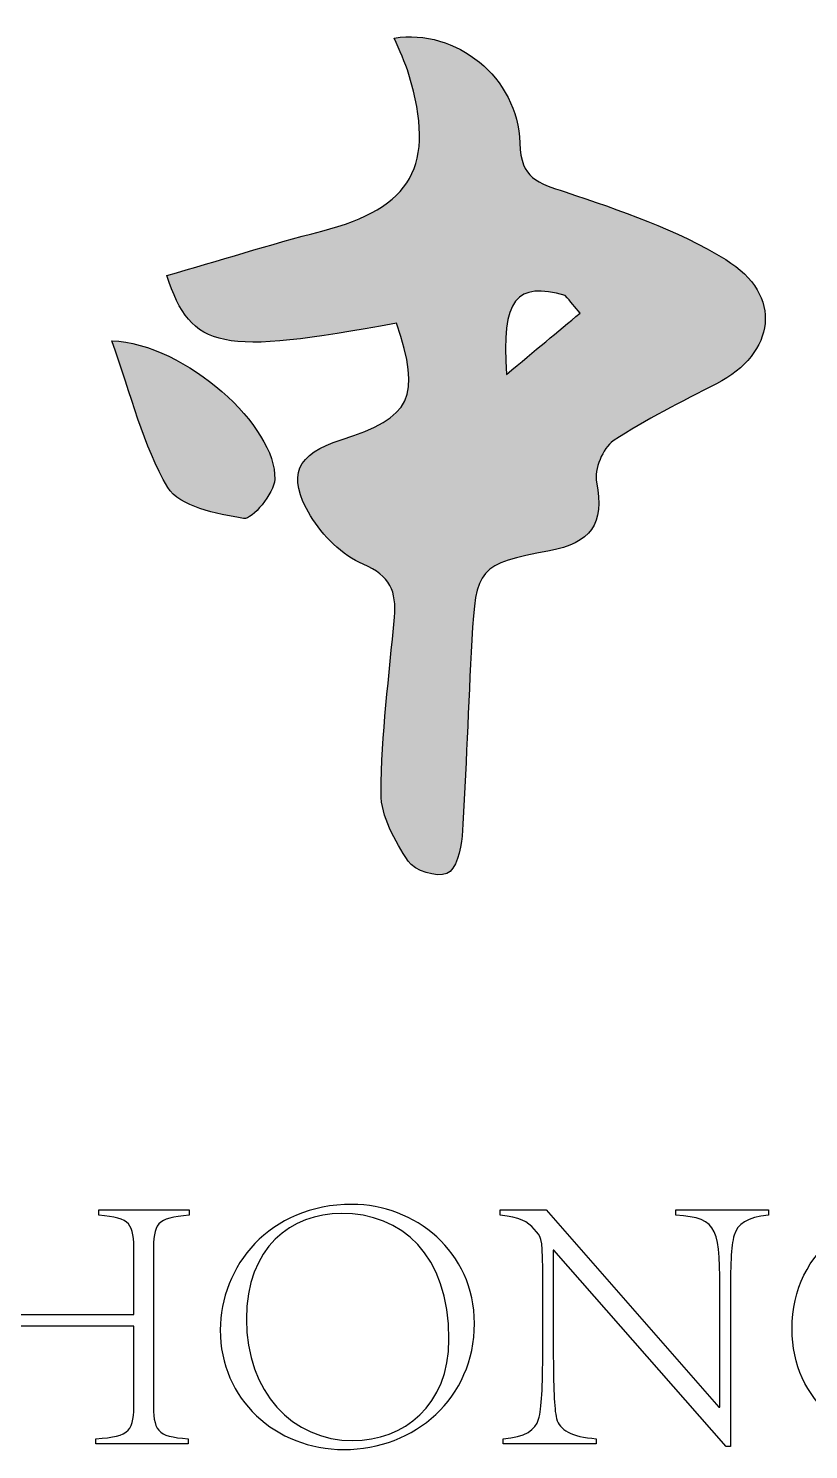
# Model space of a CAD drawing. Extents: x -191212 to 1245715665, y -234495 to 250873.
# Drawn here: x 294978 to 296456, y 97484 to 100175 of the extents above; entities that cross this region are included whole.
import ezdxf

# ---------------------------------------------------------------- set-up
doc = ezdxf.new("R2010")
doc.units = 0
doc.header["$LTSCALE"] = 500
doc.layers.get('0').update_dxf_attribs({"linetype": 'CONTINUOUS'})

msp = doc.modelspace()

# ---------------------------------------------------------------- hatches: boundary and pattern name
h = msp.add_hatch(color=256)
edge = h.paths.add_edge_path()
edge.add_spline(control_points=[(295675.2, 99617.3), (295722.7, 99476.7), (295704.1, 99438.8), (295570.7, 99396.4)], knot_values=[20, 20, 20, 20, 21, 21, 21, 21], degree=3, periodic=0)
edge.add_spline(control_points=[(295570.7, 99396.4), (295485.8, 99369.3), (295466.2, 99330.1), (295512.5, 99252.5)], knot_values=[19, 19, 19, 19, 20, 20, 20, 20], degree=3, periodic=0)
edge.add_spline(control_points=[(295512.5, 99252.5), (295535, 99214.8), (295572.7, 99177.6), (295612.4, 99160.9)], knot_values=[18, 18, 18, 18, 19, 19, 19, 19], degree=3, periodic=0)
edge.add_spline(control_points=[(295612.4, 99160.9), (295663.7, 99139.1), (295675.6, 99108.6), (295671.4, 99060.6)], knot_values=[17, 17, 17, 17, 18, 18, 18, 18], degree=3, periodic=0)
edge.add_spline(control_points=[(295671.4, 99060.6), (295661.6, 98949.4), (295646.8, 98838.2), (295646, 98726.9)], knot_values=[16, 16, 16, 16, 17, 17, 17, 17], degree=3, periodic=0)
edge.add_spline(control_points=[(295646, 98726.9), (295645.7, 98683.6), (295672.4, 98636.5), (295697.6, 98598.3)], knot_values=[15, 15, 15, 15, 16, 16, 16, 16], degree=3, periodic=0)
edge.add_spline(control_points=[(295697.6, 98598.3), (295709.2, 98580.5), (295751.5, 98567.3), (295770.7, 98575)], knot_values=[14, 14, 14, 14, 15, 15, 15, 15], degree=3, periodic=0)
edge.add_spline(control_points=[(295770.7, 98575), (295787.5, 98581.6), (295797.9, 98620.3), (295799.5, 98645.6)], knot_values=[13, 13, 13, 13, 14, 14, 14, 14], degree=3, periodic=0)
edge.add_spline(control_points=[(295799.5, 98645.6), (295807.7, 98769.5), (295810.9, 98893.8), (295817.9, 99017.8)], knot_values=[12, 12, 12, 12, 13, 13, 13, 13], degree=3, periodic=0)
edge.add_spline(control_points=[(295817.9, 99017.8), (295825.4, 99153.3), (295831, 99161.5), (295964.9, 99186.2)], knot_values=[11, 11, 11, 11, 12, 12, 12, 12], degree=3, periodic=0)
edge.add_spline(control_points=[(295964.9, 99186.2), (296042.7, 99200.6), (296070.1, 99237), (296054.2, 99316)], knot_values=[10, 10, 10, 10, 11, 11, 11, 11], degree=3, periodic=0)
edge.add_spline(control_points=[(296054.2, 99316), (296049.5, 99339.8), (296065.8, 99380.8), (296085.7, 99394.2)], knot_values=[9, 9, 9, 9, 10, 10, 10, 10], degree=3, periodic=0)
edge.add_spline(control_points=[(296085.7, 99394.2), (296147.4, 99435.4), (296214.8, 99468.3), (296281.1, 99502.4)], knot_values=[8, 8, 8, 8, 9, 9, 9, 9], degree=3, periodic=0)
edge.add_spline(control_points=[(296281.1, 99502.4), (296393.6, 99560.2), (296408.3, 99670.6), (296298.8, 99737.6)], knot_values=[7, 7, 7, 7, 8, 8, 8, 8], degree=3, periodic=0)
edge.add_spline(control_points=[(296298.8, 99737.6), (296205.8, 99794.5), (296098.9, 99831.2), (295994.6, 99865.9)], knot_values=[6, 6, 6, 6, 7, 7, 7, 7], degree=3, periodic=0)
edge.add_spline(control_points=[(295994.6, 99865.9), (295942.8, 99883.1), (295910.9, 99890), (295908.9, 99958.3)], knot_values=[5, 5, 5, 5, 6, 6, 6, 6], degree=3, periodic=0)
edge.add_spline(control_points=[(295908.9, 99958.3), (295905.2, 100083.3), (295787.8, 100175.5), (295671.1, 100157.3)], knot_values=[4, 4, 4, 4, 5, 5, 5, 5], degree=3, periodic=0)
edge.add_spline(control_points=[(295671.1, 100157.3), (295680.5, 100133.9), (295691.6, 100111.6), (295698.7, 100088.1)], knot_values=[3, 3, 3, 3, 4, 4, 4, 4], degree=3, periodic=0)
edge.add_spline(control_points=[(295698.7, 100088.1), (295750.8, 99915.5), (295704.8, 99835.5), (295533.6, 99791.5)], knot_values=[2, 2, 2, 2, 3, 3, 3, 3], degree=3, periodic=0)
edge.add_spline(control_points=[(295533.6, 99791.5), (295435.3, 99766.2), (295338.3, 99735.6), (295240.4, 99707.3)], knot_values=[1, 1, 1, 1, 2, 2, 2, 2], degree=3, periodic=0)
edge.add_spline(control_points=[(295240.4, 99707.3), (295287.2, 99566), (295342, 99555.6), (295675.2, 99617.3)], knot_values=[0, 0, 0, 0, 1, 1, 1, 1], degree=3, periodic=0)
edge = h.paths.add_edge_path(flags=16)
edge.add_spline(control_points=[(295883.7, 99520.4), (295873.3, 99663.9), (295902.6, 99696.2), (295995, 99669.6)], knot_values=[1, 1, 1, 1, 2, 2, 2, 2], degree=3, periodic=0)
edge.add_spline(control_points=[(295995, 99669.6), (296004.3, 99658.5), (296013.7, 99647.4), (296023.1, 99636.3)], knot_values=[0, 0, 0, 0, 1, 1, 1, 1], degree=3, periodic=0)
edge.add_spline(control_points=[(296023.1, 99636.3), (295980.7, 99601.1), (295938.4, 99565.9), (295883.7, 99520.4)], knot_values=[2, 2, 2, 2, 3, 3, 3, 3], degree=3, periodic=0)
h = msp.add_hatch(color=256)
edge = h.paths.add_edge_path()
edge.add_spline(control_points=[(295242.3, 99306.4), (295264.1, 99269.9), (295334.7, 99255.5), (295385.8, 99247.6)], knot_values=[2, 2, 2, 2, 3, 3, 3, 3], degree=3, periodic=0)
edge.add_spline(control_points=[(295385.8, 99247.6), (295402.2, 99245), (295443.5, 99294.7), (295444.7, 99321.7)], knot_values=[1, 1, 1, 1, 2, 2, 2, 2], degree=3, periodic=0)
edge.add_spline(control_points=[(295444.7, 99321.7), (295448.8, 99420.3), (295276.9, 99578.4), (295136, 99584.1)], knot_values=[0, 0, 0, 0, 1, 1, 1, 1], degree=3, periodic=0)
edge.add_spline(control_points=[(295136, 99584.1), (295173.9, 99479.4), (295195.2, 99385.2), (295242.3, 99306.4)], knot_values=[3, 3, 3, 3, 4, 4, 4, 4], degree=3, periodic=0)

# ---------------------------------------------------------------- linework, layer by layer
for points in [[(295671.1, 100157.3), (295787.8, 100175.5), (295905.2, 100083.3), (295908.9, 99958.3)], [(295698.7, 100088.1), (295691.6, 100111.6), (295680.5, 100133.9), (295671.1, 100157.3)], [(295533.6, 99791.5), (295704.8, 99835.5), (295750.8, 99915.5), (295698.7, 100088.1)], [(295908.9, 99958.3), (295910.9, 99890), (295942.8, 99883.1), (295994.6, 99865.9)], [(295994.6, 99865.9), (296098.9, 99831.2), (296205.8, 99794.5), (296298.8, 99737.6)], [(295240.4, 99707.3), (295338.3, 99735.6), (295435.3, 99766.2), (295533.6, 99791.5)], [(296298.8, 99737.6), (296408.3, 99670.6), (296393.6, 99560.2), (296281.1, 99502.4)], [(295675.2, 99617.3), (295342, 99555.6), (295287.2, 99566), (295240.4, 99707.3)], [(295995, 99669.6), (295902.6, 99696.2), (295873.3, 99663.9), (295883.7, 99520.4)], [(296023.1, 99636.3), (296013.7, 99647.4), (296004.3, 99658.5), (295995, 99669.6)], [(295883.7, 99520.4), (295938.4, 99565.9), (295980.7, 99601.1), (296023.1, 99636.3)], [(295570.7, 99396.4), (295704.1, 99438.8), (295722.7, 99476.7), (295675.2, 99617.3)], [(295136, 99584.1), (295276.9, 99578.4), (295448.8, 99420.3), (295444.7, 99321.7)], [(295242.3, 99306.4), (295195.2, 99385.2), (295173.9, 99479.4), (295136, 99584.1)], [(296281.1, 99502.4), (296214.8, 99468.3), (296147.4, 99435.4), (296085.7, 99394.2)], [(295512.5, 99252.5), (295466.2, 99330.1), (295485.8, 99369.3), (295570.7, 99396.4)], [(296085.7, 99394.2), (296065.8, 99380.8), (296049.5, 99339.8), (296054.2, 99316)], [(295444.7, 99321.7), (295443.5, 99294.7), (295402.2, 99245), (295385.8, 99247.6)], [(296054.2, 99316), (296070.1, 99237), (296042.7, 99200.6), (295964.9, 99186.2)], [(295385.8, 99247.6), (295334.7, 99255.5), (295264.1, 99269.9), (295242.3, 99306.4)], [(295612.4, 99160.9), (295572.7, 99177.6), (295535, 99214.8), (295512.5, 99252.5)], [(295964.9, 99186.2), (295831, 99161.5), (295825.4, 99153.3), (295817.9, 99017.8)], [(295671.4, 99060.6), (295675.6, 99108.6), (295663.7, 99139.1), (295612.4, 99160.9)], [(295646, 98726.9), (295646.8, 98838.2), (295661.6, 98949.4), (295671.4, 99060.6)], [(295817.9, 99017.8), (295810.9, 98893.8), (295807.7, 98769.5), (295799.5, 98645.6)], [(295697.6, 98598.3), (295672.4, 98636.5), (295645.7, 98683.6), (295646, 98726.9)], [(295799.5, 98645.6), (295797.9, 98620.3), (295787.5, 98581.6), (295770.7, 98575)], [(295770.7, 98575), (295751.5, 98567.3), (295709.2, 98580.5), (295697.6, 98598.3)], [(295111.5, 97928), (295111.5, 97928), (295111.5, 97937.9), (295111.5, 97937.9)], [(295111.5, 97937.9), (295111.5, 97937.9), (295282.8, 97937.9), (295282.8, 97937.9)], [(295282.8, 97937.9), (295282.8, 97937.9), (295282.8, 97928), (295282.8, 97928)], [(295871.6, 97928), (295871.6, 97928), (295871.6, 97937.9), (295871.6, 97937.9)], [(295871.6, 97937.9), (295871.6, 97937.9), (295958.6, 97937.9), (295958.6, 97937.9)], [(295958.6, 97937.9), (295958.6, 97937.9), (296285.6, 97564.2), (296285.6, 97564.2)], [(296204.3, 97928), (296204.3, 97928), (296204.3, 97937.9), (296204.3, 97937.9)], [(296204.3, 97937.9), (296204.3, 97937.9), (296379.8, 97937.9), (296379.8, 97937.9)], [(296379.8, 97937.9), (296379.8, 97937.9), (296379.8, 97928), (296379.8, 97928)], [(295178, 97857.2), (295178, 97912.4), (295172.4, 97923.1), (295111.5, 97928)], [(295282.8, 97928), (295220.5, 97923.1), (295214.9, 97912.4), (295214.9, 97857.2)], [(295570.8, 97931.5), (295476.7, 97930.9), (295391, 97867.8), (295391, 97731.2)], [(295936, 97901.8), (295923.9, 97916), (295909.1, 97923.8), (295871.6, 97928)], [(296287.8, 97765.9), (296287.8, 97903.9), (296287.1, 97922.3), (296204.3, 97928)], [(296379.8, 97928), (296338.8, 97924.4), (296321, 97911), (296314.7, 97890.5)], [(295952.2, 97826.8), (295952.2, 97889.8), (295948.7, 97886.2), (295936, 97901.8)], [(296314.7, 97890.5), (296308.3, 97868.6), (296307.6, 97832.5), (296307.6, 97765.9)], [(295178, 97739.7), (295178, 97739.7), (295178, 97857.2), (295178, 97857.2)], [(295214.9, 97857.2), (295214.9, 97857.2), (295214.9, 97575.5), (295214.9, 97575.5)], [(295973.5, 97861.5), (295973.5, 97861.5), (295972.1, 97861.5), (295972.1, 97861.5)], [(295972.1, 97861.5), (295972.1, 97861.5), (295972.1, 97673.2), (295972.1, 97673.2)], [(296299.8, 97489.8), (296299.8, 97489.8), (295973.5, 97861.5), (295973.5, 97861.5)], [(295952.2, 97673.2), (295952.2, 97673.2), (295952.2, 97826.8), (295952.2, 97826.8)], [(296287.8, 97564.2), (296287.8, 97564.2), (296287.8, 97765.9), (296287.8, 97765.9)], [(296307.6, 97765.9), (296307.6, 97765.9), (296307.6, 97489.8), (296307.6, 97489.8)], [(294879.3, 97739.7), (294879.3, 97739.7), (295178, 97739.7), (295178, 97739.7)], [(295178, 97717.8), (295178, 97717.8), (294879.3, 97717.8), (294879.3, 97717.8)], [(295178, 97575.5), (295178, 97575.5), (295178, 97717.8), (295178, 97717.8)], [(295944.5, 97541.5), (295950.1, 97562.7), (295952.2, 97601.7), (295952.2, 97673.2)], [(295972.1, 97673.2), (295972.8, 97601.7), (295973.5, 97562.7), (295978.4, 97542.9)], [(295105.9, 97504.7), (295172.4, 97509), (295178, 97519.6), (295178, 97575.5)], [(295214.9, 97575.5), (295214.9, 97519.6), (295220.5, 97509), (295280.7, 97504.7)], [(296285.6, 97564.2), (296285.6, 97564.2), (296287.8, 97564.2), (296287.8, 97564.2)], [(295877.2, 97504.7), (295919, 97507.5), (295938.8, 97521.7), (295944.5, 97541.5)], [(295978.4, 97542.9), (295984.8, 97521), (296006, 97508.2), (296053.5, 97504.7)], [(295105.9, 97494.8), (295105.9, 97494.8), (295105.9, 97504.7), (295105.9, 97504.7)], [(295280.7, 97494.8), (295280.7, 97494.8), (295105.9, 97494.8), (295105.9, 97494.8)], [(295280.7, 97504.7), (295280.7, 97504.7), (295280.7, 97494.8), (295280.7, 97494.8)], [(295877.2, 97494.8), (295877.2, 97494.8), (295877.2, 97504.7), (295877.2, 97504.7)], [(296053.5, 97494.8), (296053.5, 97494.8), (295877.2, 97494.8), (295877.2, 97494.8)], [(296053.5, 97504.7), (296053.5, 97504.7), (296053.5, 97494.8), (296053.5, 97494.8)], [(296307.6, 97489.8), (296307.6, 97489.8), (296299.8, 97489.8), (296299.8, 97489.8)]]:
    msp.add_open_spline(points, degree=3)
for points, knots in [([(295822.8, 97722.7), (295822.8, 97581.9), (295710.3, 97484.2), (295575.8, 97484.2), (295446.2, 97484.2), (295341.5, 97579.7), (295341.5, 97710.7), (295341.5, 97829.6), (295433.5, 97948.5), (295591.3, 97948.5), (295709.6, 97948.5), (295822.8, 97860), (295822.8, 97722.7)], [0, 0, 0, 0, 1, 1, 1, 2, 2, 2, 3, 3, 3, 4, 4, 4, 4]), ([(296851.8, 97513.2), (296805.8, 97501.9), (296745.7, 97484.2), (296687.6, 97484.2), (296533.3, 97484.2), (296424.3, 97577.6), (296424.3, 97712.1), (296424.3, 97867.1), (296555.2, 97948.5), (296694.7, 97948.5), (296754.9, 97948.5), (296808.7, 97936.5), (296832.7, 97929.4)], [3, 3, 3, 3, 4, 4, 4, 5, 5, 5, 6, 6, 6, 7, 7, 7, 7]), ([(295391, 97731.2), (295391, 97593.2), (295478.1, 97501.2), (295592.8, 97501.2), (295688.3, 97501.2), (295774.7, 97567), (295774.7, 97693), (295774.7, 97853.7), (295684.8, 97931.5), (295570.8, 97931.5)], [0, 0, 0, 0, 1, 1, 1, 2, 2, 2, 3, 3, 3, 3])]:
    msp.add_open_spline(points, degree=3, knots=knots)

doc.saveas('drawing.dxf')
